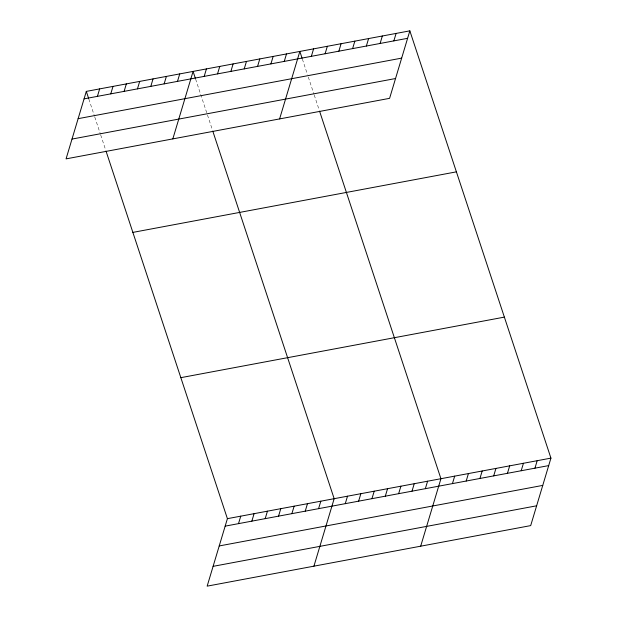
<?xml version="1.0" encoding="UTF-8"?>
<svg xmlns="http://www.w3.org/2000/svg" width="617" height="617" viewBox="0 0 617 617"><rect width="100%" height="100%" fill="white"/><g stroke="black" fill="none" stroke-linecap="round" stroke-linejoin="round"><path stroke-width="0.46" stroke-dasharray="3.08 2.31" d="M302.384 59.124L307.459 74.51M308.307 77.071L313.953 94.162M314.238 95.018L319.313 110.397M195.62 79.107L207.189 114.137M207.466 114.993L212.549 130.38M88.848 99.082L94.494 116.173M94.771 117.029L100.417 134.12M100.702 134.976L105.777 150.355"/><path stroke-width="0.93" d="M86.311 91.393L66.065 158.87L389.597 98.334L409.842 30.85L86.311 91.393L88.57 98.226M97.417 96.36L99.653 88.894M110.759 93.869L113.004 86.395M124.11 91.37L126.346 83.897M137.452 88.871L139.697 81.405M150.795 86.372L153.039 78.907M164.145 83.873L166.382 76.408M177.488 81.382L179.732 73.909M172.829 138.894L193.075 71.41L195.334 78.251M204.181 76.385L206.425 68.919M217.531 73.886L219.768 66.42M230.874 71.387L233.11 63.921M244.216 68.896L246.461 61.422M257.567 66.397L259.803 58.924M270.909 63.898L273.154 56.432M284.26 61.399L286.496 53.934M279.601 118.919L299.847 51.435L302.099 58.268M311.354 56.332L313.59 48.859M325.105 53.756L327.342 46.29M338.856 51.18L341.093 43.714M352.608 48.612L354.844 41.138M366.351 46.036L368.596 38.57M106.062 151.211L227.403 518.666L207.158 586.15L530.689 525.607L550.935 458.13L409.842 30.85M380.103 43.468L382.347 35.994M238.501 523.64L240.746 516.174M393.854 40.892L396.099 33.426M251.852 521.141L254.088 513.676M265.194 518.642L267.439 511.177M278.545 516.151L280.781 508.678M291.887 513.653L294.132 506.179M305.238 511.154L307.474 503.688M318.58 508.655L320.817 501.189M313.922 566.175L334.167 498.69L212.826 131.228M345.273 503.665L347.51 496.191M358.616 501.166L360.86 493.693M371.966 498.667L374.203 491.201M385.309 496.168L387.553 488.703M398.651 493.669L400.896 486.204M412.002 491.171L414.238 483.705M425.344 488.679L427.589 481.206M420.686 546.192L440.931 478.715L319.598 111.253M452.446 483.605L454.683 476.139M466.19 481.036L468.434 473.563M479.941 478.46L482.186 470.995M493.693 475.884L495.937 468.419M507.444 473.316L509.688 465.843M521.195 470.74L523.432 463.274M534.947 468.172L537.183 460.698M84.066 98.859L407.606 38.316M78.128 118.665L401.667 58.121M72.004 139.072L395.543 78.529M132.871 232.393L456.403 171.85M180.843 377.666L504.374 317.123M227.403 518.666L550.935 458.13M225.159 526.139L548.698 465.596M219.22 545.945L542.752 485.402M213.096 566.344L536.636 505.801"/></g></svg>
